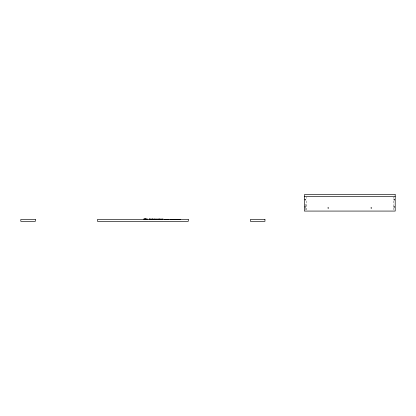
<?xml version="1.0" encoding="UTF-8"?>
<svg xmlns="http://www.w3.org/2000/svg" width="416" height="416" viewBox="0 0 416 416"><rect width="100%" height="100%" fill="white"/><g stroke="black" fill="none" stroke-linecap="round" stroke-linejoin="round"><path stroke-width="0.31" stroke-dasharray="2.08 1.56" d="M305.001 204.412L306.233 204.412M305.001 205.436L306.233 205.436M305.001 208.515L306.233 208.515M305.001 209.539L306.233 209.539M393.354 197.153L393.354 198.416M393.354 200.949L393.354 207.277M393.354 207.912L393.354 209.81M306.233 197.153L306.233 198.416M306.233 200.949L306.233 209.81"/><path stroke-width="0.62" d="M304.387 196.518L395.2 196.518M143.473 219.071L147.649 219.071M149.131 219.071L153.078 219.071M157.711 219.071L153.925 219.071L153.93 219.482M163.134 219.071L158.714 219.071L158.74 219.482M164.138 219.684L168.542 219.482M169.858 219.684L174.663 219.684M180.388 219.684L175.266 219.482M162.224 219.071L162.224 219.482M159.604 219.071L159.604 219.482M159.011 219.071L159.063 219.482M158.938 219.071L158.922 219.482M158.818 219.071L158.818 219.482M154.107 219.071L154.066 219.482M154.008 219.071L153.993 219.482M152.797 219.071L152.833 219.482M152.74 219.071L152.74 219.482M152.667 219.071L152.667 219.482M150.01 219.071L150.01 219.482M149.89 219.071L149.854 219.482M149.292 219.071L149.292 219.482M149.178 219.071L149.178 219.482M146.354 219.071L146.406 219.482M146.344 219.071L146.344 219.482M145.922 219.071L145.922 219.482M145.876 219.071L145.876 219.482M145.444 219.071L145.47 219.482M145.324 219.071L145.33 219.482M145.262 219.071L145.246 219.482M145.184 219.071L145.174 219.482L145.122 219.071M145.028 219.071L145.028 219.482M144.882 219.071L144.882 219.482M144.81 219.071L144.81 219.482M144.721 219.071L144.721 219.482M144.633 219.071L144.633 219.482M144.591 219.071L144.586 219.482M305.011 199.722C305.386 200.897 305.926 198.89 305.011 199.722M305.011 206.898C305.386 208.068 305.926 206.066 305.011 206.898M327.969 207.922C328.349 209.097 328.884 207.09 327.969 207.922M371.02 207.922C371.4 209.097 371.935 207.09 371.02 207.922M393.978 199.722C394.347 200.897 394.909 198.89 393.978 199.722M393.978 206.898C394.358 208.068 394.893 206.066 393.978 206.898M395.2 194.678L304.387 194.678L304.387 211.073L395.2 211.073L395.2 194.678M35.355 219.482L20.8 219.482L20.8 221.322L35.355 221.322L35.355 219.482M188.282 219.482L97.469 219.482L97.469 221.322L188.282 221.322L188.282 219.482M264.956 219.482L250.401 219.482L250.401 221.322L264.956 221.322L264.956 219.482"/></g></svg>
